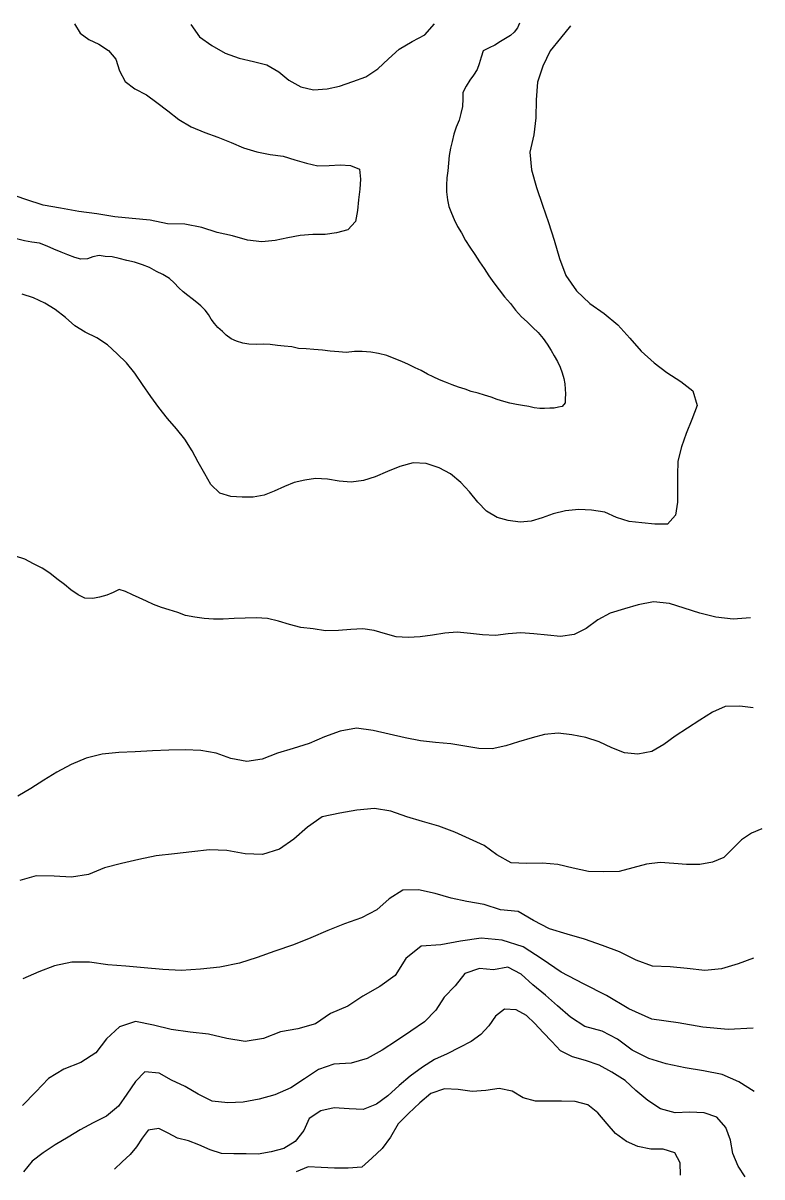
# Model space of a CAD drawing. Extents: x -717078 to -714996, y -984638 to -983998.
# Drawn here: x -715311.4 to -714996.3, y -984491.2 to -983998.8 of the extents above; entities that cross this region are included whole.
import ezdxf

# ---------------------------------------------------------------- set-up
doc = ezdxf.new("R2010")
doc.units = 0
doc.layers.add('contour_lines', color=1, linetype='CONTINUOUS')

msp = doc.modelspace()

# ---------------------------------------------------------------- linework, layer by layer
at = {"layer": 'contour_lines', "color": 1}
for p, q in [((-715289.503, -983999.056, 278), (-715287.113, -984003.127, 278)), ((-715239.807, -983999.3, 279), (-715236.135, -984004.66, 279)), ((-715140.129, -984003.719, 279), (-715135.881, -983999.06, 279)), ((-715100.57, -984000.719, 279), (-715101.98, -984002.563, 279)), ((-715099.719, -983998.754, 279), (-715100.57, -984000.719, 279)), ((-715077.912, -983999.867, 280), (-715082.158, -984005.153, 280)), ((-715287.113, -984003.127, 278), (-715283.329, -984005.696, 278)), ((-715283.329, -984005.696, 278), (-715279.07, -984007.752, 278)), ((-715236.135, -984004.66, 279), (-715230.968, -984008.268, 279)), ((-715145.447, -984006.634, 279), (-715140.129, -984003.719, 279)), ((-715105.729, -984005.271, 279), (-715107.799, -984006.612, 279)), ((-715103.563, -984004.048, 279), (-715105.729, -984005.271, 279)), ((-715101.98, -984002.563, 279), (-715103.563, -984004.048, 279)), ((-715082.158, -984005.153, 280), (-715086.604, -984010.669, 280)), ((-715279.07, -984007.752, 278), (-715274.976, -984010.392, 278)), ((-715274.976, -984010.392, 278), (-715271.799, -984014.211, 278)), ((-715230.968, -984008.268, 279), (-715225.174, -984011.618, 279)), ((-715155.59, -984013.983, 279), (-715151.07, -984009.952, 279)), ((-715151.07, -984009.952, 279), (-715145.447, -984006.634, 279)), ((-715115.165, -984010.533, 279), (-715116.093, -984013.273, 279)), ((-715112.57, -984009.268, 279), (-715115.165, -984010.533, 279)), ((-715110.159, -984008.123, 279), (-715112.57, -984009.268, 279)), ((-715107.799, -984006.612, 279), (-715110.159, -984008.123, 279)), ((-715086.604, -984010.669, 280), (-715089.796, -984017.114, 280)), ((-715271.799, -984014.211, 278), (-715270.329, -984019.119, 278)), ((-715225.174, -984011.618, 279), (-715219.278, -984013.705, 279)), ((-715219.278, -984013.705, 279), (-715213.204, -984015.096, 279)), ((-715213.204, -984015.096, 279), (-715207.517, -984016.538, 279)), ((-715160.165, -984018.307, 279), (-715155.59, -984013.983, 279)), ((-715116.961, -984016.097, 279), (-715117.771, -984018.557, 279)), ((-715116.093, -984013.273, 279), (-715116.961, -984016.097, 279)), ((-715270.329, -984019.119, 278), (-715267.88, -984023.716, 278)), ((-715207.517, -984016.538, 279), (-715202.368, -984019.541, 279)), ((-715202.368, -984019.541, 279), (-715198.009, -984023.072, 279)), ((-715165.214, -984021.685, 279), (-715160.165, -984018.307, 279)), ((-715119.329, -984021.004, 279), (-715120.861, -984023.188, 279)), ((-715117.771, -984018.557, 279), (-715119.329, -984021.004, 279)), ((-715089.796, -984017.114, 280), (-715092.01, -984024.025, 280)), ((-715267.88, -984023.716, 278), (-715263.678, -984026.886, 278)), ((-715198.009, -984023.072, 279), (-715192.883, -984025.963, 279)), ((-715192.883, -984025.963, 279), (-715187.514, -984027.223, 279)), ((-715181.783, -984026.88, 279), (-715176.397, -984025.673, 279)), ((-715176.397, -984025.673, 279), (-715170.734, -984023.759, 279)), ((-715170.734, -984023.759, 279), (-715165.214, -984021.685, 279)), ((-715122.417, -984025.733, 279), (-715123.834, -984028.317, 279)), ((-715120.861, -984023.188, 279), (-715122.417, -984025.733, 279)), ((-715092.01, -984024.025, 280), (-715092.644, -984031.478, 280)), ((-715263.678, -984026.886, 278), (-715258.825, -984029.378, 278)), ((-715258.825, -984029.378, 278), (-715254.322, -984032.609, 278)), ((-715187.514, -984027.223, 279), (-715181.783, -984026.88, 279)), ((-715123.791, -984031.036, 279), (-715123.996, -984034.354, 279)), ((-715123.834, -984028.317, 279), (-715123.791, -984031.036, 279)), ((-715254.322, -984032.609, 278), (-715249.728, -984036.14, 278)), ((-715123.996, -984034.354, 279), (-715124.648, -984037.383, 279)), ((-715092.644, -984031.478, 280), (-715092.736, -984039.129, 280)), ((-715249.728, -984036.14, 278), (-715244.953, -984039.846, 278)), ((-715244.953, -984039.846, 278), (-715239.758, -984042.971, 278)), ((-715125.44, -984040.15, 279), (-715126.685, -984043.211, 279)), ((-715124.648, -984037.383, 279), (-715125.44, -984040.15, 279)), ((-715092.736, -984039.129, 280), (-715093.635, -984046.501, 280)), ((-715239.758, -984042.971, 278), (-715233.933, -984045.398, 278)), ((-715233.933, -984045.398, 278), (-715228.327, -984047.477, 278)), ((-715126.685, -984043.211, 279), (-715127.714, -984046.161, 279)), ((-715228.327, -984047.477, 278), (-715222.603, -984049.668, 278)), ((-715222.603, -984049.668, 278), (-715217.38, -984051.952, 278)), ((-715128.403, -984049.345, 279), (-715129.185, -984052.14, 279)), ((-715127.714, -984046.161, 279), (-715128.403, -984049.345, 279)), ((-715093.635, -984046.501, 280), (-715095.216, -984053.784, 280)), ((-715217.38, -984051.952, 278), (-715211.759, -984053.727, 278)), ((-715211.759, -984053.727, 278), (-715205.986, -984054.831, 278)), ((-715205.986, -984054.831, 278), (-715200.487, -984055.543, 278)), ((-715200.487, -984055.543, 278), (-715195.452, -984057.064, 278)), ((-715129.652, -984055.341, 279), (-715129.991, -984058.523, 279)), ((-715129.185, -984052.14, 279), (-715129.652, -984055.341, 279)), ((-715095.216, -984053.784, 280), (-715094.584, -984061.451, 280)), ((-715195.452, -984057.064, 278), (-715190.576, -984058.573, 278)), ((-715190.576, -984058.573, 278), (-715185.701, -984059.662, 278)), ((-715185.701, -984059.662, 278), (-715180.819, -984059.525, 278)), ((-715180.819, -984059.525, 278), (-715176.177, -984059.269, 278)), ((-715176.177, -984059.269, 278), (-715171.756, -984059.563, 278)), ((-715171.756, -984059.563, 278), (-715168.001, -984061.141, 278)), ((-715129.991, -984058.523, 279), (-715130.292, -984061.815, 279)), ((-715168.001, -984061.141, 278), (-715167.449, -984065.401, 278)), ((-715167.449, -984065.401, 278), (-715167.723, -984069.599, 278)), ((-715130.7, -984064.773, 279), (-715130.847, -984067.997, 279)), ((-715130.292, -984061.815, 279), (-715130.7, -984064.773, 279)), ((-715094.584, -984061.451, 280), (-715092.41, -984068.975, 280)), ((-715167.723, -984069.599, 278), (-715168.335, -984074.222, 278)), ((-715130.847, -984067.997, 279), (-715130.854, -984070.817, 279)), ((-715092.41, -984068.975, 280), (-715089.863, -984076.445, 280)), ((-715310.214, -984074.047, 278), (-715317.179, -984071.586, 278)), ((-715302.835, -984076.398, 278), (-715310.214, -984074.047, 278)), ((-715168.335, -984074.222, 278), (-715168.722, -984078.747, 278)), ((-715130.854, -984070.817, 279), (-715130.41, -984074.129, 279)), ((-715130.41, -984074.129, 279), (-715129.797, -984077.054, 279)), ((-715295.39, -984077.687, 278), (-715302.835, -984076.398, 278)), ((-715287.655, -984079.116, 278), (-715295.39, -984077.687, 278)), ((-715279.981, -984080.15, 278), (-715287.655, -984079.116, 278)), ((-715272.267, -984081.494, 278), (-715279.981, -984080.15, 278)), ((-715168.722, -984078.747, 278), (-715169.671, -984083.504, 278)), ((-715129.797, -984077.054, 279), (-715128.631, -984079.908, 279)), ((-715128.631, -984079.908, 279), (-715127.504, -984082.588, 279)), ((-715089.863, -984076.445, 280), (-715087.345, -984083.874, 280)), ((-715264.862, -984082.141, 278), (-715272.267, -984081.494, 278)), ((-715257.23, -984082.892, 278), (-715264.862, -984082.141, 278)), ((-715249.751, -984084.402, 278), (-715257.23, -984082.892, 278)), ((-715242.389, -984084.591, 278), (-715249.751, -984084.402, 278)), ((-715235.178, -984085.962, 278), (-715242.389, -984084.591, 278)), ((-715169.671, -984083.504, 278), (-715172.924, -984086.946, 278)), ((-715127.504, -984082.588, 279), (-715126.138, -984085.613, 279)), ((-715087.345, -984083.874, 280), (-715084.864, -984091.453, 280)), ((-715228.671, -984088.153, 278), (-715235.178, -984085.962, 278)), ((-715222.125, -984089.621, 278), (-715228.671, -984088.153, 278)), ((-715215.654, -984091.405, 278), (-715222.125, -984089.621, 278)), ((-715193.196, -984089.48, 278), (-715198.533, -984090.454, 278)), ((-715187.874, -984089.021, 278), (-715193.196, -984089.48, 278)), ((-715182.572, -984089.051, 278), (-715187.874, -984089.021, 278)), ((-715177.749, -984088.292, 278), (-715182.572, -984089.051, 278)), ((-715172.924, -984086.946, 278), (-715177.749, -984088.292, 278)), ((-715126.138, -984085.613, 279), (-715124.367, -984088.323, 279)), ((-715124.367, -984088.323, 279), (-715122.668, -984091.53, 279)), ((-715310.865, -984091.674, 279), (-715314.277, -984090.878, 279)), ((-715307.636, -984092.214, 279), (-715310.865, -984091.674, 279)), ((-715304.443, -984092.725, 279), (-715307.636, -984092.214, 279)), ((-715301.195, -984093.916, 279), (-715304.443, -984092.725, 279)), ((-715298.319, -984095.276, 279), (-715301.195, -984093.916, 279)), ((-715209.603, -984092.081, 278), (-715215.654, -984091.405, 278)), ((-715203.915, -984091.515, 278), (-715209.603, -984092.081, 278)), ((-715198.533, -984090.454, 278), (-715203.915, -984091.515, 278)), ((-715122.668, -984091.53, 279), (-715120.811, -984094.39, 279)), ((-715120.811, -984094.39, 279), (-715118.773, -984097.591, 279)), ((-715084.864, -984091.453, 280), (-715082.688, -984099.296, 280)), ((-715295.168, -984096.548, 279), (-715298.319, -984095.276, 279)), ((-715292.339, -984097.682, 279), (-715295.168, -984096.548, 279)), ((-715289.38, -984098.871, 279), (-715292.339, -984097.682, 279)), ((-715286.775, -984099.525, 279), (-715289.38, -984098.871, 279)), ((-715283.991, -984099.411, 279), (-715286.775, -984099.525, 279)), ((-715281.709, -984098.577, 279), (-715283.991, -984099.411, 279)), ((-715279.016, -984097.93, 279), (-715281.709, -984098.577, 279)), ((-715276.436, -984098.375, 279), (-715279.016, -984097.93, 279)), ((-715273.374, -984098.575, 279), (-715276.436, -984098.375, 279)), ((-715270.434, -984099.171, 279), (-715273.374, -984098.575, 279)), ((-715267.091, -984100.128, 279), (-715270.434, -984099.171, 279)), ((-715118.773, -984097.591, 279), (-715116.751, -984100.633, 279)), ((-715082.688, -984099.296, 280), (-715079.956, -984106.501, 280)), ((-715263.892, -984100.855, 279), (-715267.091, -984100.128, 279)), ((-715260.474, -984101.994, 279), (-715263.892, -984100.855, 279)), ((-715257.437, -984103.129, 279), (-715260.474, -984101.994, 279)), ((-715254.456, -984104.708, 279), (-715257.437, -984103.129, 279)), ((-715251.738, -984106.086, 279), (-715254.456, -984104.708, 279)), ((-715116.751, -984100.633, 279), (-715114.772, -984103.478, 279)), ((-715114.772, -984103.478, 279), (-715112.752, -984106.65, 279)), ((-715248.927, -984107.762, 279), (-715251.738, -984106.086, 279)), ((-715246.943, -984109.663, 279), (-715248.927, -984107.762, 279)), ((-715244.954, -984111.76, 279), (-715246.943, -984109.663, 279)), ((-715112.752, -984106.65, 279), (-715110.689, -984109.56, 279)), ((-715110.689, -984109.56, 279), (-715108.403, -984112.573, 279)), ((-715079.956, -984106.501, 280), (-715075.38, -984113.024, 280)), ((-715306.997, -984116.005, 280), (-715311.752, -984114.424, 280)), ((-715243.182, -984113.385, 279), (-715244.954, -984111.76, 279)), ((-715241.128, -984115.057, 279), (-715243.182, -984113.385, 279)), ((-715108.403, -984112.573, 279), (-715106.042, -984115.526, 279)), ((-715075.38, -984113.024, 280), (-715069.754, -984118.477, 280)), ((-715302.064, -984118.334, 280), (-715306.997, -984116.005, 280)), ((-715297.705, -984120.988, 280), (-715302.064, -984118.334, 280)), ((-715239.301, -984116.473, 279), (-715241.128, -984115.057, 279)), ((-715237.266, -984117.993, 279), (-715239.301, -984116.473, 279)), ((-715235.612, -984119.494, 279), (-715237.266, -984117.993, 279)), ((-715233.802, -984121.218, 279), (-715235.612, -984119.494, 279)), ((-715106.042, -984115.526, 279), (-715103.561, -984118.489, 279)), ((-715103.561, -984118.489, 279), (-715101.354, -984121.293, 279)), ((-715069.754, -984118.477, 280), (-715063.648, -984122.74, 280)), ((-715293.253, -984124.46, 280), (-715297.705, -984120.988, 280)), ((-715289.408, -984127.908, 280), (-715293.253, -984124.46, 280)), ((-715232.38, -984123.081, 279), (-715233.802, -984121.218, 279)), ((-715231.232, -984125.069, 279), (-715232.38, -984123.081, 279)), ((-715101.354, -984121.293, 279), (-715098.891, -984124.106, 279)), ((-715098.891, -984124.106, 279), (-715096.437, -984126.302, 279)), ((-715063.648, -984122.74, 280), (-715057.758, -984127.495, 280)), ((-715284.867, -984130.647, 280), (-715289.408, -984127.908, 280)), ((-715229.756, -984127.032, 279), (-715231.232, -984125.069, 279)), ((-715228.333, -984128.704, 279), (-715229.756, -984127.032, 279)), ((-715226.372, -984130.336, 279), (-715228.333, -984128.704, 279)), ((-715096.437, -984126.302, 279), (-715093.966, -984128.652, 279)), ((-715093.966, -984128.652, 279), (-715091.73, -984130.822, 279)), ((-715057.758, -984127.495, 280), (-715052.674, -984133.186, 280)), ((-715280.012, -984133.135, 280), (-715284.867, -984130.647, 280)), ((-715275.468, -984136.095, 280), (-715280.012, -984133.135, 280)), ((-715224.747, -984131.983, 279), (-715226.372, -984130.336, 279)), ((-715222.599, -984133.526, 279), (-715224.747, -984131.983, 279)), ((-715220.379, -984134.524, 279), (-715222.599, -984133.526, 279)), ((-715217.739, -984135.429, 279), (-715220.379, -984134.524, 279)), ((-715091.73, -984130.822, 279), (-715089.65, -984133.365, 279)), ((-715089.65, -984133.365, 279), (-715087.859, -984135.812, 279)), ((-715052.674, -984133.186, 280), (-715047.764, -984138.765, 280)), ((-715271.336, -984139.854, 280), (-715275.468, -984136.095, 280)), ((-715215.069, -984135.748, 279), (-715217.739, -984135.429, 279)), ((-715211.998, -984135.901, 279), (-715215.069, -984135.748, 279)), ((-715209.013, -984135.86, 279), (-715211.998, -984135.901, 279)), ((-715205.983, -984135.995, 279), (-715209.013, -984135.86, 279)), ((-715202.907, -984136.367, 279), (-715205.983, -984135.995, 279)), ((-715200.001, -984136.605, 279), (-715202.907, -984136.367, 279)), ((-715196.797, -984136.985, 279), (-715200.001, -984136.605, 279)), ((-715193.918, -984137.569, 279), (-715196.797, -984136.985, 279)), ((-715190.659, -984137.842, 279), (-715193.918, -984137.569, 279)), ((-715187.406, -984138.088, 279), (-715190.659, -984137.842, 279)), ((-715183.765, -984138.326, 279), (-715187.406, -984138.088, 279)), ((-715180.413, -984138.846, 279), (-715183.765, -984138.326, 279)), ((-715176.791, -984139.076, 279), (-715180.413, -984138.846, 279)), ((-715173.651, -984139.363, 279), (-715176.791, -984139.076, 279)), ((-715170.068, -984138.891, 279), (-715173.651, -984139.363, 279)), ((-715166.723, -984138.877, 279), (-715170.068, -984138.891, 279)), ((-715163.165, -984139.225, 279), (-715166.723, -984138.877, 279)), ((-715159.867, -984139.754, 279), (-715163.165, -984139.225, 279)), ((-715087.859, -984135.812, 279), (-715086.242, -984138.445, 279)), ((-715086.242, -984138.445, 279), (-715084.866, -984140.781, 279)), ((-715047.764, -984138.765, 280), (-715042.327, -984143.781, 280)), ((-715267.359, -984143.786, 280), (-715271.336, -984139.854, 280)), ((-715263.695, -984148.133, 280), (-715267.359, -984143.786, 280)), ((-715156.33, -984140.583, 279), (-715159.867, -984139.754, 279)), ((-715153.169, -984141.839, 279), (-715156.33, -984140.583, 279)), ((-715149.834, -984143.227, 279), (-715153.169, -984141.839, 279)), ((-715146.983, -984144.447, 279), (-715149.834, -984143.227, 279)), ((-715084.866, -984140.781, 279), (-715083.509, -984143.255, 279)), ((-715083.509, -984143.255, 279), (-715082.318, -984145.65, 279)), ((-715042.327, -984143.781, 280), (-715036.825, -984147.913, 280)), ((-715260.422, -984152.967, 280), (-715263.695, -984148.133, 280)), ((-715144.176, -984145.868, 279), (-715146.983, -984144.447, 279)), ((-715141.628, -984147.048, 279), (-715144.176, -984145.868, 279)), ((-715138.998, -984148.563, 279), (-715141.628, -984147.048, 279)), ((-715136.499, -984149.781, 279), (-715138.998, -984148.563, 279)), ((-715082.318, -984145.65, 279), (-715081.435, -984147.991, 279)), ((-715081.435, -984147.991, 279), (-715080.715, -984150.491, 279)), ((-715036.825, -984147.913, 280), (-715030.919, -984151.687, 280)), ((-715256.948, -984158.151, 280), (-715260.422, -984152.967, 280)), ((-715133.742, -984151.022, 279), (-715136.499, -984149.781, 279)), ((-715131.235, -984152.076, 279), (-715133.742, -984151.022, 279)), ((-715128.396, -984153.199, 279), (-715131.235, -984152.076, 279)), ((-715125.769, -984154.121, 279), (-715128.396, -984153.199, 279)), ((-715122.831, -984154.93, 279), (-715125.769, -984154.121, 279)), ((-715080.715, -984150.491, 279), (-715080.384, -984152.701, 279)), ((-715080.384, -984152.701, 279), (-715080.161, -984155.042, 279)), ((-715030.919, -984151.687, 280), (-715025.797, -984155.712, 280)), ((-715253.543, -984162.86, 280), (-715256.948, -984158.151, 280)), ((-715120.242, -984155.952, 279), (-715122.831, -984154.93, 279)), ((-715117.318, -984156.76, 279), (-715120.242, -984155.952, 279)), ((-715114.689, -984157.599, 279), (-715117.318, -984156.76, 279)), ((-715111.778, -984158.421, 279), (-715114.689, -984157.599, 279)), ((-715109.209, -984159.418, 279), (-715111.778, -984158.421, 279)), ((-715080.108, -984156.992, 279), (-715080.189, -984159.086, 279)), ((-715080.189, -984159.086, 279), (-715080.181, -984160.87, 279)), ((-715080.161, -984155.042, 279), (-715080.108, -984156.992, 279)), ((-715025.797, -984155.712, 280), (-715023.849, -984162.025, 280)), ((-715249.863, -984167.45, 280), (-715253.543, -984162.86, 280)), ((-715106.321, -984160.257, 279), (-715109.209, -984159.418, 279)), ((-715103.746, -984160.933, 279), (-715106.321, -984160.257, 279)), ((-715100.944, -984161.516, 279), (-715103.746, -984160.933, 279)), ((-715098.42, -984161.937, 279), (-715100.944, -984161.516, 279)), ((-715095.766, -984162.455, 279), (-715098.42, -984161.937, 279)), ((-715093.437, -984162.972, 279), (-715095.766, -984162.455, 279)), ((-715091.042, -984163.245, 279), (-715093.437, -984162.972, 279)), ((-715088.978, -984163.21, 279), (-715091.042, -984163.245, 279)), ((-715086.808, -984163.157, 279), (-715088.978, -984163.21, 279)), ((-715084.955, -984163.117, 279), (-715086.808, -984163.157, 279)), ((-715083.06, -984162.731, 279), (-715084.955, -984163.117, 279)), ((-715081.436, -984162.451, 279), (-715083.06, -984162.731, 279)), ((-715080.181, -984160.87, 279), (-715081.436, -984162.451, 279)), ((-715023.849, -984162.025, 280), (-715026.224, -984167.896, 280)), ((-715245.95, -984171.883, 280), (-715249.863, -984167.45, 280)), ((-715026.224, -984167.896, 280), (-715028.673, -984173.929, 280)), ((-715242.468, -984176.384, 280), (-715245.95, -984171.883, 280)), ((-715028.673, -984173.929, 280), (-715030.611, -984179.605, 280)), ((-715239.274, -984181.314, 280), (-715242.468, -984176.384, 280)), ((-715236.718, -984186.125, 280), (-715239.274, -984181.314, 280)), ((-715030.611, -984179.605, 280), (-715032.123, -984185.788, 280)), ((-715233.864, -984191.098, 280), (-715236.718, -984186.125, 280)), ((-715150.746, -984188.04, 280), (-715155.939, -984190.117, 280)), ((-715145.024, -984186.455, 280), (-715150.746, -984188.04, 280)), ((-715139.489, -984186.762, 280), (-715145.024, -984186.455, 280)), ((-715133.9, -984188.591, 280), (-715139.489, -984186.762, 280)), ((-715129.118, -984191.184, 280), (-715133.9, -984188.591, 280)), ((-715032.123, -984185.788, 280), (-715032.326, -984191.712, 280)), ((-715231.319, -984195.674, 280), (-715233.864, -984191.098, 280)), ((-715186.629, -984193.192, 280), (-715191.181, -984193.773, 280)), ((-715181.545, -984193.466, 280), (-715186.629, -984193.192, 280)), ((-715176.581, -984194.228, 280), (-715181.545, -984193.466, 280)), ((-715161.214, -984192.447, 280), (-715166.233, -984193.928, 280)), ((-715155.939, -984190.117, 280), (-715161.214, -984192.447, 280)), ((-715124.745, -984194.78, 280), (-715129.118, -984191.184, 280)), ((-715032.326, -984191.712, 280), (-715032.352, -984197.684, 280)), ((-715227.563, -984199.357, 280), (-715231.319, -984195.674, 280)), ((-715204.344, -984198.501, 280), (-715208.613, -984200.197, 280)), ((-715199.958, -984196.488, 280), (-715204.344, -984198.501, 280)), ((-715195.776, -984194.764, 280), (-715199.958, -984196.488, 280)), ((-715191.181, -984193.773, 280), (-715195.776, -984194.764, 280)), ((-715171.483, -984194.668, 280), (-715176.581, -984194.228, 280)), ((-715166.233, -984193.928, 280), (-715171.483, -984194.668, 280)), ((-715121.077, -984198.872, 280), (-715124.745, -984194.78, 280)), ((-715032.352, -984197.684, 280), (-715032.37, -984203.208, 280)), ((-715222.764, -984200.768, 280), (-715227.563, -984199.357, 280)), ((-715217.927, -984201.04, 280), (-715222.764, -984200.768, 280)), ((-715213.217, -984201.032, 280), (-715217.927, -984201.04, 280)), ((-715208.613, -984200.197, 280), (-715213.217, -984201.032, 280)), ((-715117.446, -984203.27, 280), (-715121.077, -984198.872, 280)), ((-715113.785, -984207.048, 280), (-715117.446, -984203.27, 280)), ((-715032.37, -984203.208, 280), (-715033.191, -984208.706, 280)), ((-715109.191, -984209.732, 280), (-715113.785, -984207.048, 280)), ((-715085.339, -984208.245, 280), (-715089.971, -984209.884, 280)), ((-715080.052, -984206.906, 280), (-715085.339, -984208.245, 280)), ((-715074.453, -984206.36, 280), (-715080.052, -984206.906, 280)), ((-715069.001, -984206.623, 280), (-715074.453, -984206.36, 280)), ((-715063.318, -984207.54, 280), (-715069.001, -984206.623, 280)), ((-715058.332, -984209.774, 280), (-715063.318, -984207.54, 280)), ((-715104.464, -984211.088, 280), (-715109.191, -984209.732, 280)), ((-715099.397, -984211.694, 280), (-715104.464, -984211.088, 280)), ((-715094.756, -984211.35, 280), (-715099.397, -984211.694, 280)), ((-715089.971, -984209.884, 280), (-715094.756, -984211.35, 280)), ((-715052.878, -984211.522, 280), (-715058.332, -984209.774, 280)), ((-715047.515, -984212.027, 280), (-715052.878, -984211.522, 280)), ((-715041.943, -984212.604, 280), (-715047.515, -984212.027, 280)), ((-715036.581, -984212.606, 280), (-715041.943, -984212.604, 280)), ((-715033.191, -984208.706, 280), (-715036.581, -984212.606, 280)), ((-715310.712, -984227.535, 281), (-715314.577, -984226.218, 281)), ((-715306.909, -984229.51, 281), (-715310.712, -984227.535, 281)), ((-715303.249, -984231.436, 281), (-715306.909, -984229.51, 281)), ((-715299.951, -984233.523, 281), (-715303.249, -984231.436, 281)), ((-715296.959, -984235.945, 281), (-715299.951, -984233.523, 281)), ((-715293.795, -984238.391, 281), (-715296.959, -984235.945, 281)), ((-715291.075, -984240.644, 281), (-715293.795, -984238.391, 281)), ((-715287.95, -984242.76, 281), (-715291.075, -984240.644, 281)), ((-715285.07, -984244.165, 281), (-715287.95, -984242.76, 281)), ((-715275.666, -984242.889, 281), (-715278.764, -984243.729, 281)), ((-715273.044, -984241.793, 281), (-715275.666, -984242.889, 281)), ((-715270.419, -984240.563, 281), (-715273.044, -984241.793, 281)), ((-715267.777, -984241.381, 281), (-715270.419, -984240.563, 281)), ((-715264.786, -984242.826, 281), (-715267.777, -984241.381, 281)), ((-715261.926, -984244.104, 281), (-715264.786, -984242.826, 281)), ((-715281.7, -984244.302, 281), (-715285.07, -984244.165, 281)), ((-715278.764, -984243.729, 281), (-715281.7, -984244.302, 281)), ((-715258.718, -984245.451, 281), (-715261.926, -984244.104, 281)), ((-715255.759, -984246.933, 281), (-715258.718, -984245.451, 281)), ((-715252.349, -984248.201, 281), (-715255.759, -984246.933, 281)), ((-715049.024, -984247.065, 281), (-715054.963, -984248.704, 281)), ((-715042.529, -984245.74, 281), (-715049.024, -984247.065, 281)), ((-715035.742, -984246.474, 281), (-715042.529, -984245.74, 281)), ((-715029.466, -984248.524, 281), (-715035.742, -984246.474, 281)), ((-715249.069, -984249.238, 281), (-715252.349, -984248.201, 281)), ((-715245.479, -984250.363, 281), (-715249.069, -984249.238, 281)), ((-715242.131, -984251.611, 281), (-715245.479, -984250.363, 281)), ((-715238.186, -984252.343, 281), (-715242.131, -984251.611, 281)), ((-715234.235, -984252.924, 281), (-715238.186, -984252.343, 281)), ((-715216.7, -984252.692, 281), (-715221.365, -984252.9, 281)), ((-715211.981, -984252.565, 281), (-715216.7, -984252.692, 281)), ((-715207.174, -984252.886, 281), (-715211.981, -984252.565, 281)), ((-715061.007, -984250.622, 281), (-715066.334, -984253.503, 281)), ((-715054.963, -984248.704, 281), (-715061.007, -984250.622, 281)), ((-715022.742, -984250.612, 281), (-715029.466, -984248.524, 281)), ((-715015.913, -984252.344, 281), (-715022.742, -984250.612, 281)), ((-715008.526, -984253.101, 281), (-715015.913, -984252.344, 281)), ((-715001.188, -984252.547, 281), (-715008.526, -984253.101, 281)), ((-715230.147, -984253.091, 281), (-715234.235, -984252.924, 281)), ((-715226.01, -984253.203, 281), (-715230.147, -984253.091, 281)), ((-715221.365, -984252.9, 281), (-715226.01, -984253.203, 281)), ((-715202.429, -984253.974, 281), (-715207.174, -984252.886, 281)), ((-715197.788, -984255.466, 281), (-715202.429, -984253.974, 281)), ((-715192.902, -984256.759, 281), (-715197.788, -984255.466, 281)), ((-715187.662, -984257.277, 281), (-715192.902, -984256.759, 281)), ((-715182.463, -984258.084, 281), (-715187.662, -984257.277, 281)), ((-715171.658, -984257.618, 281), (-715176.827, -984257.987, 281)), ((-715166.458, -984257.231, 281), (-715171.658, -984257.618, 281)), ((-715161.711, -984257.98, 281), (-715166.458, -984257.231, 281)), ((-715071.234, -984257.091, 281), (-715076.387, -984259.657, 281)), ((-715066.334, -984253.503, 281), (-715071.234, -984257.091, 281)), ((-715176.827, -984257.987, 281), (-715182.463, -984258.084, 281)), ((-715156.893, -984259.474, 281), (-715161.711, -984257.98, 281)), ((-715152.359, -984260.699, 281), (-715156.893, -984259.474, 281)), ((-715147.166, -984260.918, 281), (-715152.359, -984260.699, 281)), ((-715142, -984260.648, 281), (-715147.166, -984260.918, 281)), ((-715136.822, -984259.949, 281), (-715142, -984260.648, 281)), ((-715131.562, -984259.122, 281), (-715136.822, -984259.949, 281)), ((-715126.297, -984258.716, 281), (-715131.562, -984259.122, 281)), ((-715120.625, -984259.257, 281), (-715126.297, -984258.716, 281)), ((-715115.411, -984259.903, 281), (-715120.625, -984259.257, 281)), ((-715109.878, -984260.116, 281), (-715115.411, -984259.903, 281)), ((-715104.497, -984259.388, 281), (-715109.878, -984260.116, 281)), ((-715099.14, -984259.054, 281), (-715104.497, -984259.388, 281)), ((-715093.533, -984259.453, 281), (-715099.14, -984259.054, 281)), ((-715087.72, -984260.014, 281), (-715093.533, -984259.453, 281)), ((-715082.184, -984260.554, 281), (-715087.72, -984260.014, 281)), ((-715076.387, -984259.657, 281), (-715082.184, -984260.554, 281)), ((-715011.933, -984290.483, 282), (-715017.43, -984292.851, 282)), ((-715005.761, -984290.245, 282), (-715011.933, -984290.483, 282)), ((-715000, -984291.043, 282), (-715005.761, -984290.245, 282)), ((-715022.792, -984296.235, 282), (-715027.972, -984299.688, 282)), ((-715017.43, -984292.851, 282), (-715022.792, -984296.235, 282)), ((-715176.216, -984300.986, 282), (-715182.812, -984303.38, 282)), ((-715169.219, -984299.718, 282), (-715176.216, -984300.986, 282)), ((-715162.16, -984300.604, 282), (-715169.219, -984299.718, 282)), ((-715155.264, -984302.287, 282), (-715162.16, -984300.604, 282)), ((-715083.133, -984301.792, 282), (-715088.986, -984302.379, 282)), ((-715077.352, -984302.484, 282), (-715083.133, -984301.792, 282)), ((-715027.972, -984299.688, 282), (-715033.263, -984303.097, 282)), ((-715189.403, -984306.191, 282), (-715196.245, -984308.288, 282)), ((-715182.812, -984303.38, 282), (-715189.403, -984306.191, 282)), ((-715148.508, -984303.767, 282), (-715155.264, -984302.287, 282)), ((-715141.907, -984305.067, 282), (-715148.508, -984303.767, 282)), ((-715135.507, -984305.79, 282), (-715141.907, -984305.067, 282)), ((-715129.019, -984306.349, 282), (-715135.507, -984305.79, 282)), ((-715123.069, -984307.297, 282), (-715129.019, -984306.349, 282)), ((-715100.053, -984305.547, 282), (-715105.537, -984307.178, 282)), ((-715094.358, -984303.81, 282), (-715100.053, -984305.547, 282)), ((-715088.986, -984302.379, 282), (-715094.358, -984303.81, 282)), ((-715071.469, -984303.613, 282), (-715077.352, -984302.484, 282)), ((-715065.656, -984305.564, 282), (-715071.469, -984303.613, 282)), ((-715060.357, -984308.005, 282), (-715065.656, -984305.564, 282)), ((-715038.162, -984306.657, 282), (-715043.206, -984309.624, 282)), ((-715033.263, -984303.097, 282), (-715038.162, -984306.657, 282)), ((-715277.722, -984310.784, 282), (-715284.537, -984312.55, 282)), ((-715270.594, -984310.011, 282), (-715277.722, -984310.784, 282)), ((-715263.672, -984309.712, 282), (-715270.594, -984310.011, 282)), ((-715256.189, -984309.42, 282), (-715263.672, -984309.712, 282)), ((-715249.28, -984309.024, 282), (-715256.189, -984309.42, 282)), ((-715242.3, -984308.95, 282), (-715249.28, -984309.024, 282)), ((-715235.572, -984309.246, 282), (-715242.3, -984308.95, 282)), ((-715228.991, -984310.344, 282), (-715235.572, -984309.246, 282)), ((-715222.738, -984312.601, 282), (-715228.991, -984310.344, 282)), ((-715202.938, -984310.279, 282), (-715209.444, -984312.963, 282)), ((-715196.245, -984308.288, 282), (-715202.938, -984310.279, 282)), ((-715117.08, -984308.39, 282), (-715123.069, -984307.297, 282)), ((-715111.408, -984308.472, 282), (-715117.08, -984308.39, 282)), ((-715105.537, -984307.178, 282), (-715111.408, -984308.472, 282)), ((-715054.929, -984310.203, 282), (-715060.357, -984308.005, 282)), ((-715049.185, -984310.706, 282), (-715054.929, -984310.203, 282)), ((-715043.206, -984309.624, 282), (-715049.185, -984310.706, 282)), ((-715290.949, -984315.222, 282), (-715297.016, -984318.434, 282)), ((-715284.537, -984312.55, 282), (-715290.949, -984315.222, 282)), ((-715216.049, -984313.923, 282), (-715222.738, -984312.601, 282)), ((-715209.444, -984312.963, 282), (-715216.049, -984313.923, 282)), ((-715297.016, -984318.434, 282), (-715302.545, -984321.855, 282)), ((-715308.167, -984325.439, 282), (-715313.651, -984328.629, 282)), ((-715302.545, -984321.855, 282), (-715308.167, -984325.439, 282)), ((-715176.269, -984335.994, 283), (-715183.886, -984337.515, 283)), ((-715169.048, -984334.624, 283), (-715176.269, -984335.994, 283)), ((-715161.536, -984333.988, 283), (-715169.048, -984334.624, 283)), ((-715154.622, -984335.094, 283), (-715161.536, -984333.988, 283)), ((-715147.787, -984337.574, 283), (-715154.622, -984335.094, 283)), ((-715183.886, -984337.515, 283), (-715190.074, -984341.89, 283)), ((-715141.023, -984339.438, 283), (-715147.787, -984337.574, 283)), ((-715134.035, -984341.529, 283), (-715141.023, -984339.438, 283)), ((-715190.074, -984341.89, 283), (-715196.001, -984347.011, 283)), ((-715127.235, -984344.017, 283), (-715134.035, -984341.529, 283)), ((-715120.949, -984346.909, 283), (-715127.235, -984344.017, 283)), ((-715000.753, -984344.425, 283), (-715005.06, -984347.364, 283)), ((-714996.309, -984342.577, 283), (-715000.753, -984344.425, 283)), ((-715196.001, -984347.011, 283), (-715202.065, -984351.325, 283)), ((-715114.774, -984349.77, 283), (-715120.949, -984346.909, 283)), ((-715109.352, -984353.707, 283), (-715114.774, -984349.77, 283)), ((-715008.599, -984350.904, 283), (-715012.481, -984354.888, 283)), ((-715005.06, -984347.364, 283), (-715008.599, -984350.904, 283)), ((-715262.055, -984355.677, 283), (-715269.476, -984357.409, 283)), ((-715254.67, -984354.164, 283), (-715262.055, -984355.677, 283)), ((-715246.804, -984353.351, 283), (-715254.67, -984354.164, 283)), ((-715239.455, -984352.515, 283), (-715246.804, -984353.351, 283)), ((-715231.863, -984351.665, 283), (-715239.455, -984352.515, 283)), ((-715224.501, -984351.92, 283), (-715231.863, -984351.665, 283)), ((-715216.749, -984353.354, 283), (-715224.501, -984351.92, 283)), ((-715209.272, -984353.573, 283), (-715216.749, -984353.354, 283)), ((-715202.065, -984351.325, 283), (-715209.272, -984353.573, 283)), ((-715103.306, -984357.091, 283), (-715109.352, -984353.707, 283)), ((-715012.481, -984354.888, 283), (-715017.417, -984356.833, 283)), ((-715276.692, -984359.218, 283), (-715283.577, -984362.142, 283)), ((-715269.476, -984357.409, 283), (-715276.692, -984359.218, 283)), ((-715096.671, -984357.435, 283), (-715103.306, -984357.091, 283)), ((-715089.928, -984357.288, 283), (-715096.671, -984357.435, 283)), ((-715083.364, -984357.889, 283), (-715089.928, -984357.288, 283)), ((-715076.807, -984359.397, 283), (-715083.364, -984357.889, 283)), ((-715070.225, -984360.896, 283), (-715076.807, -984359.397, 283)), ((-715063.721, -984361.012, 283), (-715070.225, -984360.896, 283)), ((-715057.183, -984360.9, 283), (-715063.721, -984361.012, 283)), ((-715051.357, -984359.28, 283), (-715057.183, -984360.9, 283)), ((-715045.554, -984357.653, 283), (-715051.357, -984359.28, 283)), ((-715039.771, -984356.996, 283), (-715045.554, -984357.653, 283)), ((-715033.87, -984357.388, 283), (-715039.771, -984356.996, 283)), ((-715028.466, -984357.876, 283), (-715033.87, -984357.388, 283)), ((-715022.794, -984357.84, 283), (-715028.466, -984357.876, 283)), ((-715017.417, -984356.833, 283), (-715022.794, -984357.84, 283)), ((-715305.824, -984362.684, 283), (-715312.83, -984364.707, 283)), ((-715298.142, -984362.864, 283), (-715305.824, -984362.684, 283)), ((-715290.718, -984363.286, 283), (-715298.142, -984362.864, 283)), ((-715283.577, -984362.142, 283), (-715290.718, -984363.286, 283)), ((-715149.416, -984368.744, 284), (-715155.227, -984372.491, 284)), ((-715142.705, -984368.704, 284), (-715149.416, -984368.744, 284)), ((-715135.656, -984370.256, 284), (-715142.705, -984368.704, 284)), ((-715128.85, -984372.178, 284), (-715135.656, -984370.256, 284)), ((-715155.227, -984372.491, 284), (-715160.548, -984377.25, 284)), ((-715122.12, -984373.657, 284), (-715128.85, -984372.178, 284)), ((-715114.804, -984374.963, 284), (-715122.12, -984373.657, 284)), ((-715107.854, -984377.278, 284), (-715114.804, -984374.963, 284)), ((-715167.14, -984380.672, 284), (-715174.333, -984383.233, 284)), ((-715160.548, -984377.25, 284), (-715167.14, -984380.672, 284)), ((-715100.307, -984377.858, 284), (-715107.854, -984377.278, 284)), ((-715093.734, -984381.757, 284), (-715100.307, -984377.858, 284)), ((-715174.333, -984383.233, 284), (-715181.456, -984385.996, 284)), ((-715086.841, -984385.261, 284), (-715093.734, -984381.757, 284)), ((-715079.332, -984387.642, 284), (-715086.841, -984385.261, 284)), ((-715188.733, -984389.156, 284), (-715196.078, -984392.104, 284)), ((-715181.456, -984385.996, 284), (-715188.733, -984389.156, 284)), ((-715124.813, -984390.552, 285), (-715133.267, -984392.205, 285)), ((-715116.059, -984389.343, 285), (-715124.813, -984390.552, 285)), ((-715107.065, -984390.197, 285), (-715116.059, -984389.343, 285)), ((-715098.135, -984392.997, 285), (-715107.065, -984390.197, 285)), ((-715071.952, -984389.781, 284), (-715079.332, -984387.642, 284)), ((-715064.261, -984392.46, 284), (-715071.952, -984389.781, 284)), ((-715203.973, -984394.854, 284), (-715211.614, -984397.592, 284)), ((-715196.078, -984392.104, 284), (-715203.973, -984394.854, 284)), ((-715141.654, -984392.68, 285), (-715148.163, -984397.975, 285)), ((-715133.267, -984392.205, 285), (-715141.654, -984392.68, 285)), ((-715089.989, -984398.291, 285), (-715098.135, -984392.997, 285)), ((-715057.094, -984395.107, 284), (-715064.261, -984392.46, 284)), ((-715049.93, -984398.694, 284), (-715057.094, -984395.107, 284)), ((-715290.6, -984399.604, 284), (-715297.958, -984401.072, 284)), ((-715283.097, -984399.538, 284), (-715290.6, -984399.604, 284)), ((-715275.263, -984400.717, 284), (-715283.097, -984399.538, 284)), ((-715219.156, -984400.012, 284), (-715227.473, -984401.745, 284)), ((-715211.614, -984397.592, 284), (-715219.156, -984400.012, 284)), ((-715148.163, -984397.975, 285), (-715152.732, -984405.215, 285)), ((-715081.944, -984403.794, 285), (-715089.989, -984398.291, 285)), ((-715042.933, -984401.307, 284), (-715049.93, -984398.694, 284)), ((-715006.468, -984400.229, 284), (-715013.484, -984402.351, 284)), ((-714999.916, -984397.813, 284), (-715006.468, -984400.229, 284)), ((-715304.7, -984403.739, 284), (-715311.507, -984406.618, 284)), ((-715297.958, -984401.072, 284), (-715304.7, -984403.739, 284)), ((-715267.534, -984401.226, 284), (-715275.263, -984400.717, 284)), ((-715259.715, -984401.961, 284), (-715267.534, -984401.226, 284)), ((-715251.839, -984402.719, 284), (-715259.715, -984401.961, 284)), ((-715243.981, -984403.064, 284), (-715251.839, -984402.719, 284)), ((-715235.697, -984402.474, 284), (-715243.981, -984403.064, 284)), ((-715227.473, -984401.745, 284), (-715235.697, -984402.474, 284)), ((-715152.732, -984405.215, 285), (-715159.29, -984409.905, 285)), ((-715123.052, -984404.409, 286), (-715127.134, -984409.607, 286)), ((-715116.72, -984402.316, 286), (-715123.052, -984404.409, 286)), ((-715110.8, -984402.81, 286), (-715116.72, -984402.316, 286)), ((-715104.662, -984401.623, 286), (-715110.8, -984402.81, 286)), ((-715098.946, -984404.626, 286), (-715104.662, -984401.623, 286)), ((-715094.021, -984409.234, 286), (-715098.946, -984404.626, 286)), ((-715072.356, -984408.833, 285), (-715081.944, -984403.794, 285)), ((-715035.372, -984401.564, 284), (-715042.933, -984401.307, 284)), ((-715028.153, -984402.27, 284), (-715035.372, -984401.564, 284)), ((-715020.585, -984403.146, 284), (-715028.153, -984402.27, 284)), ((-715013.484, -984402.351, 284), (-715020.585, -984403.146, 284)), ((-715159.29, -984409.905, 285), (-715166.441, -984413.993, 285)), ((-715127.134, -984409.607, 286), (-715131.757, -984414.423, 286)), ((-715088.61, -984413.672, 286), (-715094.021, -984409.234, 286)), ((-715062.555, -984413.727, 285), (-715072.356, -984408.833, 285)), ((-715166.441, -984413.993, 285), (-715172.977, -984418.314, 285)), ((-715131.757, -984414.423, 286), (-715135.387, -984420.033, 286)), ((-715083.449, -984418.181, 286), (-715088.61, -984413.672, 286)), ((-715052.998, -984419.412, 285), (-715062.555, -984413.727, 285)), ((-715172.977, -984418.314, 285), (-715180.261, -984421.514, 285)), ((-715135.387, -984420.033, 286), (-715140.267, -984425.079, 286)), ((-715106.11, -984419.664, 287), (-715109.938, -984422.609, 287)), ((-715101.123, -984419.851, 287), (-715106.11, -984419.664, 287)), ((-715096.769, -984422.272, 287), (-715101.123, -984419.851, 287)), ((-715077.985, -984422.95, 286), (-715083.449, -984418.181, 286)), ((-715043.185, -984423.905, 285), (-715052.998, -984419.412, 285)), ((-715263.409, -984424.804, 285), (-715270.241, -984427.205, 285)), ((-715255.805, -984426.374, 285), (-715263.409, -984424.804, 285)), ((-715180.261, -984421.514, 285), (-715186.711, -984425.929, 285)), ((-715140.267, -984425.079, 286), (-715146.016, -984428.979, 286)), ((-715109.938, -984422.609, 287), (-715112.781, -984426.706, 287)), ((-715093.151, -984425.759, 287), (-715096.769, -984422.272, 287)), ((-715071.85, -984426.96, 286), (-715077.985, -984422.95, 286)), ((-715032.061, -984425.421, 285), (-715043.185, -984423.905, 285)), ((-715270.241, -984427.205, 285), (-715275.888, -984432.323, 285)), ((-715248.271, -984428.307, 285), (-715255.805, -984426.374, 285)), ((-715240.15, -984429.448, 285), (-715248.271, -984428.307, 285)), ((-715232.392, -984430.221, 285), (-715240.15, -984429.448, 285)), ((-715201.563, -984429.252, 285), (-715208.923, -984432.154, 285)), ((-715194.251, -984428.056, 285), (-715201.563, -984429.252, 285)), ((-715186.711, -984425.929, 285), (-715194.251, -984428.056, 285)), ((-715146.016, -984428.979, 286), (-715152.124, -984433.081, 286)), ((-715112.781, -984426.706, 287), (-715116.197, -984430.478, 287)), ((-715089.643, -984429.509, 287), (-715093.151, -984425.759, 287)), ((-715085.898, -984433.392, 287), (-715089.643, -984429.509, 287)), ((-715064.501, -984428.951, 286), (-715071.85, -984426.96, 286)), ((-715057.918, -984432.373, 286), (-715064.501, -984428.951, 286)), ((-715021.526, -984427.303, 285), (-715032.061, -984425.421, 285)), ((-715010.676, -984428.281, 285), (-715021.526, -984427.303, 285)), ((-715000, -984427.662, 285), (-715010.676, -984428.281, 285)), ((-715275.888, -984432.323, 285), (-715280.375, -984438.261, 285)), ((-715224.444, -984432.066, 285), (-715232.392, -984430.221, 285)), ((-715216.687, -984433.378, 285), (-715224.444, -984432.066, 285)), ((-715208.923, -984432.154, 285), (-715216.687, -984433.378, 285)), ((-715152.124, -984433.081, 286), (-715158.282, -984437.077, 286)), ((-715120.365, -984433.391, 287), (-715125.312, -984436.032, 287)), ((-715116.197, -984430.478, 287), (-715120.365, -984433.391, 287)), ((-715082.229, -984437.378, 287), (-715085.898, -984433.392, 287)), ((-715051.702, -984437.054, 286), (-715057.918, -984432.373, 286)), ((-715280.375, -984438.261, 285), (-715286.732, -984442.338, 285)), ((-715158.282, -984437.077, 286), (-715164.673, -984440.692, 286)), ((-715130.506, -984438.646, 287), (-715135.887, -984441.096, 287)), ((-715125.312, -984436.032, 287), (-715130.506, -984438.646, 287)), ((-715077.154, -984440.007, 287), (-715082.229, -984437.378, 287)), ((-715044.594, -984440.723, 286), (-715051.702, -984437.054, 286)), ((-715286.732, -984442.338, 285), (-715294.014, -984445.259, 285)), ((-715178.864, -984443.128, 286), (-715185.388, -984445.352, 286)), ((-715171.55, -984442.714, 286), (-715178.864, -984443.128, 286)), ((-715164.673, -984440.692, 286), (-715171.55, -984442.714, 286)), ((-715141.089, -984444.289, 287), (-715146.331, -984448.164, 287)), ((-715135.887, -984441.096, 287), (-715141.089, -984444.289, 287)), ((-715071.579, -984441.527, 287), (-715077.154, -984440.007, 287)), ((-715065.704, -984443.566, 287), (-715071.579, -984441.527, 287)), ((-715060.255, -984446.436, 287), (-715065.704, -984443.566, 287)), ((-715037.116, -984442.862, 286), (-715044.594, -984440.723, 286)), ((-715029.066, -984444.7, 286), (-715037.116, -984442.862, 286)), ((-715021.159, -984445.878, 286), (-715029.066, -984444.7, 286)), ((-715300.554, -984449.189, 285), (-715306.041, -984454.871, 285)), ((-715294.014, -984445.259, 285), (-715300.554, -984449.189, 285)), ((-715259.418, -984446.364, 286), (-715263.523, -984450.535, 286)), ((-715253.308, -984446.927, 286), (-715259.418, -984446.364, 286)), ((-715248.133, -984449.891, 286), (-715253.308, -984446.927, 286)), ((-715191.44, -984449.318, 286), (-715197.273, -984453.108, 286)), ((-715185.388, -984445.352, 286), (-715191.44, -984449.318, 286)), ((-715146.331, -984448.164, 287), (-715151.061, -984452.177, 287)), ((-715054.685, -984450.111, 287), (-715060.255, -984446.436, 287)), ((-715013.241, -984447.505, 286), (-715021.159, -984445.878, 286)), ((-715006.219, -984450.598, 286), (-715013.241, -984447.505, 286)), ((-715263.523, -984450.535, 286), (-715267.119, -984455.836, 286)), ((-715242.303, -984452.658, 286), (-715248.133, -984449.891, 286)), ((-715236.676, -984455.942, 286), (-715242.303, -984452.658, 286)), ((-715197.273, -984453.108, 286), (-715204.027, -984456.138, 286)), ((-715151.061, -984452.177, 287), (-715155.782, -984456.591, 287)), ((-715131.621, -984453.616, 288), (-715137.47, -984455.619, 288)), ((-715125.815, -984453.848, 288), (-715131.621, -984453.616, 288)), ((-715119.921, -984454.74, 288), (-715125.815, -984453.848, 288)), ((-715114.029, -984454.27, 288), (-715119.921, -984454.74, 288)), ((-715108.407, -984453.441, 288), (-715114.029, -984454.27, 288)), ((-715102.87, -984454.549, 288), (-715108.407, -984453.441, 288)), ((-715098.058, -984457.375, 288), (-715102.87, -984454.549, 288)), ((-715050.044, -984454.344, 287), (-715054.685, -984450.111, 287)), ((-715044.996, -984458.594, 287), (-715050.044, -984454.344, 287)), ((-714999.621, -984454.71, 286), (-715006.219, -984450.598, 286)), ((-715306.041, -984454.871, 285), (-715311.669, -984460.724, 285)), ((-715267.119, -984455.836, 286), (-715270.712, -984461.013, 286)), ((-715230.789, -984458.837, 286), (-715236.676, -984455.942, 286)), ((-715224.085, -984459.536, 286), (-715230.789, -984458.837, 286)), ((-715217.552, -984459.292, 286), (-715224.085, -984459.536, 286)), ((-715210.688, -984457.971, 286), (-715217.552, -984459.292, 286)), ((-715204.027, -984456.138, 286), (-715210.688, -984457.971, 286)), ((-715155.782, -984456.591, 287), (-715160.615, -984460.165, 287)), ((-715137.47, -984455.619, 288), (-715142.213, -984459.591, 288)), ((-715092.88, -984458.872, 288), (-715098.058, -984457.375, 288)), ((-715087.222, -984458.827, 288), (-715092.88, -984458.872, 288)), ((-715081.834, -984458.807, 288), (-715087.222, -984458.827, 288)), ((-715075.966, -984458.958, 288), (-715081.834, -984458.807, 288)), ((-715070.501, -984460.451, 288), (-715075.966, -984458.958, 288)), ((-715039.524, -984462.1, 287), (-715044.996, -984458.594, 287)), ((-715270.712, -984461.013, 286), (-715275.82, -984465.293, 286)), ((-715184.458, -984462.985, 287), (-715189.382, -984466.33, 287)), ((-715178.682, -984461.705, 287), (-715184.458, -984462.985, 287)), ((-715172.318, -984462.091, 287), (-715178.682, -984461.705, 287)), ((-715166.369, -984462.353, 287), (-715172.318, -984462.091, 287)), ((-715160.615, -984460.165, 287), (-715166.369, -984462.353, 287)), ((-715147.081, -984464.103, 288), (-715151.461, -984468.51, 288)), ((-715142.213, -984459.591, 288), (-715147.081, -984464.103, 288)), ((-715066.289, -984463.914, 288), (-715070.501, -984460.451, 288)), ((-715062.37, -984468.482, 288), (-715066.289, -984463.914, 288)), ((-715033.309, -984463.874, 287), (-715039.524, -984462.1, 287)), ((-715027.21, -984463.609, 287), (-715033.309, -984463.874, 287)), ((-715020.928, -984463.817, 287), (-715027.21, -984463.609, 287)), ((-715015.501, -984465.681, 287), (-715020.928, -984463.817, 287)), ((-715281.449, -984468.097, 286), (-715287.093, -984471.171, 286)), ((-715275.82, -984465.293, 286), (-715281.449, -984468.097, 286)), ((-715189.382, -984466.33, 287), (-715191.682, -984471.364, 287)), ((-715151.461, -984468.51, 288), (-715154.667, -984474.185, 288)), ((-715058.715, -984472.713, 288), (-715062.37, -984468.482, 288)), ((-715011.696, -984470.092, 287), (-715015.501, -984465.681, 287)), ((-715292.19, -984474.212, 286), (-715297.72, -984477.514, 286)), ((-715287.093, -984471.171, 286), (-715292.19, -984474.212, 286)), ((-715258.033, -984471.279, 287), (-715260.604, -984474.64, 287)), ((-715253.56, -984470.51, 287), (-715258.033, -984471.279, 287)), ((-715249.496, -984472.497, 287), (-715253.56, -984470.51, 287)), ((-715245.585, -984474.706, 287), (-715249.496, -984472.497, 287)), ((-715191.682, -984471.364, 287), (-715195.312, -984476.142, 287)), ((-715154.667, -984474.185, 288), (-715158.209, -984479.012, 288)), ((-715054.077, -984476.14, 288), (-715058.715, -984472.713, 288)), ((-715009.64, -984475.555, 287), (-715011.696, -984470.092, 287)), ((-715297.72, -984477.514, 286), (-715302.826, -984480.857, 286)), ((-715262.994, -984478.391, 287), (-715265.788, -984481.661, 287)), ((-715260.604, -984474.64, 287), (-715262.994, -984478.391, 287)), ((-715240.841, -984475.772, 287), (-715245.585, -984474.706, 287)), ((-715236.418, -984477.436, 287), (-715240.841, -984475.772, 287)), ((-715231.682, -984479.634, 287), (-715236.418, -984477.436, 287)), ((-715200.225, -984479.068, 287), (-715205.59, -984480.517, 287)), ((-715195.312, -984476.142, 287), (-715200.225, -984479.068, 287)), ((-715158.209, -984479.012, 288), (-715162.612, -984483.174, 288)), ((-715049.278, -984478.245, 288), (-715054.077, -984476.14, 288)), ((-715043.741, -984479.419, 288), (-715049.278, -984478.245, 288)), ((-715008.658, -984481.144, 287), (-715009.64, -984475.555, 287)), ((-715302.826, -984480.857, 286), (-715307.502, -984484.462, 286)), ((-715265.788, -984481.661, 287), (-715269.108, -984484.798, 287)), ((-715226.852, -984481.171, 287), (-715231.682, -984479.634, 287)), ((-715221.54, -984481.396, 287), (-715226.852, -984481.171, 287)), ((-715216.249, -984481.391, 287), (-715221.54, -984481.396, 287)), ((-715211.096, -984481.534, 287), (-715216.249, -984481.391, 287)), ((-715205.59, -984480.517, 287), (-715211.096, -984481.534, 287)), ((-715162.612, -984483.174, 288), (-715166.92, -984487.011, 288)), ((-715038.469, -984479.289, 288), (-715043.741, -984479.419, 288)), ((-715033.417, -984480.861, 288), (-715038.469, -984479.289, 288)), ((-715031.141, -984485.249, 288), (-715033.417, -984480.861, 288)), ((-715006.5, -984486.559, 287), (-715008.658, -984481.144, 287)), ((-715307.502, -984484.462, 286), (-715311.301, -984489.069, 286)), ((-715269.108, -984484.798, 287), (-715272.489, -984487.889, 287)), ((-715189.803, -984486.899, 288), (-715194.944, -984489.066, 288)), ((-715184.243, -984487.141, 288), (-715189.803, -984486.899, 288)), ((-715178.608, -984487.51, 288), (-715184.243, -984487.141, 288)), ((-715172.803, -984487.506, 288), (-715178.608, -984487.51, 288)), ((-715166.92, -984487.011, 288), (-715172.803, -984487.506, 288)), ((-715031.087, -984490.516, 288), (-715031.141, -984485.249, 288)), ((-715003.445, -984491.198, 287), (-715006.5, -984486.559, 287))]:
    msp.add_line(p, q, dxfattribs=at)

doc.saveas('drawing.dxf')
